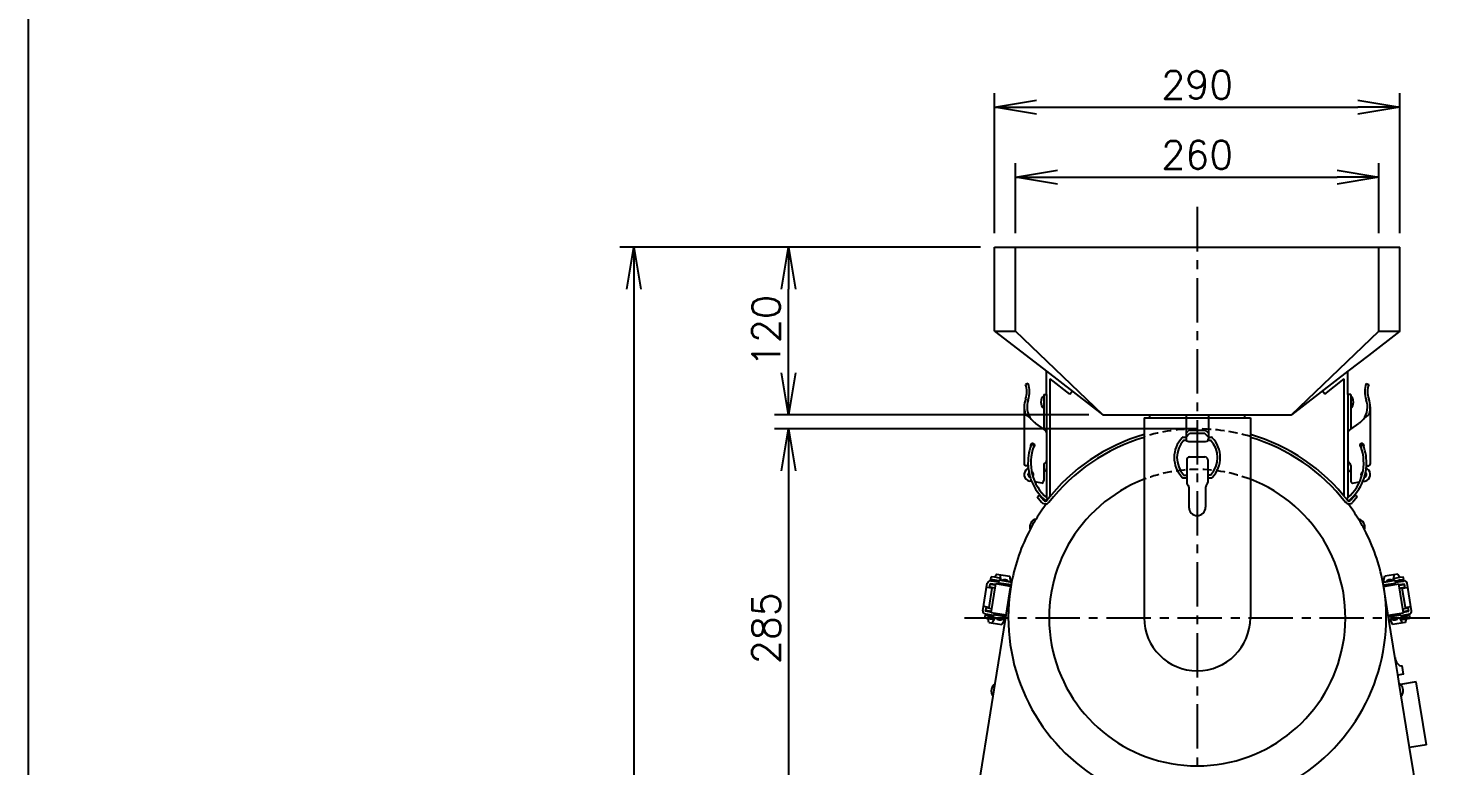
# Model space of a CAD drawing. Extents: x 230 to 4050, y 0 to 2754.
# Drawn here: x 230 to 1233, y 964 to 1492 of the extents above; entities that cross this region are included whole.
import ezdxf

# ---------------------------------------------------------------- set-up
doc = ezdxf.new("R2010")
doc.units = 0
doc.header["$PDMODE"] = 3
doc.linetypes.add('CENTER', pattern=[50.8, 31.75, -6.35, 6.35, -6.35])
doc.linetypes.add('HIDDEN', pattern=[9.525, 6.35, -3.175])
doc.layers.get('0').update_dxf_attribs({"linetype": 'CONTINUOUS'})
doc.layers.get('DEFPOINTS').update_dxf_attribs({"linetype": 'CONTINUOUS'})
for name, color, linetype in [('DANMEN', 7, 'CONTINUOUS'), ('SUNPOU', 7, 'CONTINUOUS'), ('WAKU', 7, 'CONTINUOUS')]:
    doc.layers.add(name, color=color, linetype=linetype)
doc.styles.get("Standard").update_dxf_attribs({"font": 'ROMANS', "bigfont": 'EXTFONT.shx'})
doc.dimstyles.get("Standard").update_dxf_attribs({"dimscale": 10, "dimtxt": 2, "dimasz": 3, "dimexe": 1, "dimexo": 1, "dimgap": 0.6, "dimtad": 3, "dimdec": 0, "dimzin": 0, "dimdsep": 46, "dimtxsty": 'STANDARD', "dimblk1": 'OPEN', "dimblk2": 'OPEN', "dimsah": 1, "dimcen": 1.5, "dimadec": 0, "dimazin": 0, "dimtfac": 1, "dimtdec": 0, "dimtmove": 0, "dimatfit": 0, "dimldrblk": 'DOTSMALL', "dimfxl": 1, "dimtvp": 1, "dimtolj": 1, "dimtzin": 0, "dimarcsym": 0})

# ---------------------------------------------------------------- blocks, each defined once
blk = doc.blocks.new('_OPEN')
at = {"color": 0, "linetype": 'ByBlock'}
for p, q in [((-1, 0.167), (0, 0)), ((0, 0), (-1, -0.167)), ((0, 0), (-1, 0))]:
    blk.add_line(p, q, dxfattribs=at)
blk = doc.blocks.new('*D9')
at = {"layer": 'DEFPOINTS', "color": 0}
for p in [(1075.5, 1205.2), (774, 920.2), (966.5, 920.2)]:
    blk.add_point(p, dxfattribs=at)
at = {"layer": 'SUNPOU', "color": 0, "lineweight": -2}
for p, q in [((1065.5, 1205.2), (764, 1205.2)), ((774, 1175.2), (774, 950.2)), ((956.5, 920.2), (764, 920.2))]:
    blk.add_line(p, q, dxfattribs=at)
at = {"layer": 'SUNPOU', "color": 0, "lineweight": -2, "xscale": 30, "yscale": 30, "zscale": 30}
for p, rotation in [((774, 1205.2), 90), ((774, 920.2), 270)]:
    blk.add_blockref('_OPEN', p, dxfattribs=dict(at, rotation=rotation))
at = {"layer": 'SUNPOU', "color": 0, "insert": (758, 1062.7), "char_height": 20, "attachment_point": 5, "rotation": 90}
blk.add_mtext('\\A1;285', dxfattribs=at)
blk = doc.blocks.new('_DotSmall')
at = {"color": 0, "linetype": 'ByBlock', "const_width": 0.5}
blk.add_lwpolyline([(-0.0625, 0, 1), (0.0625, 0, 1)], format="xyb", close=True, dxfattribs=at)
blk = doc.blocks.new('*D10')
at = {"layer": 'DEFPOINTS', "color": 0}
for p in [(921.5, 1335.2), (663.5, 485.2), (806.5, 485.2)]:
    blk.add_point(p, dxfattribs=at)
at = {"layer": 'SUNPOU', "color": 0, "lineweight": -2}
for p, q in [((911.5, 1335.2), (653.5, 1335.2)), ((663.5, 1305.2), (663.5, 515.2)), ((796.5, 485.2), (653.5, 485.2))]:
    blk.add_line(p, q, dxfattribs=at)
at = {"layer": 'SUNPOU', "color": 0, "lineweight": -2, "xscale": 30, "yscale": 30, "zscale": 30}
for p, rotation in [((663.5, 1335.2), 90), ((663.5, 485.2), 270)]:
    blk.add_blockref('_OPEN', p, dxfattribs=dict(at, rotation=rotation))
at = {"layer": 'SUNPOU', "color": 0, "insert": (647.5, 910.2), "char_height": 20, "attachment_point": 5, "rotation": 90}
blk.add_mtext('\\A1;850', dxfattribs=at)
blk = doc.blocks.new('*D22')
at = {"layer": 'DEFPOINTS', "color": 0}
for p in [(774, 1335.2), (921.5, 1335.2), (999, 1215.2)]:
    blk.add_point(p, dxfattribs=at)
at = {"layer": 'SUNPOU', "color": 0, "lineweight": -2}
for p, q in [((911.5, 1335.2), (764, 1335.2)), ((774, 1245.2), (774, 1305.2)), ((989, 1215.2), (764, 1215.2))]:
    blk.add_line(p, q, dxfattribs=at)
at = {"layer": 'SUNPOU', "color": 0, "lineweight": -2, "xscale": 30, "yscale": 30, "zscale": 30}
for p, rotation in [((774, 1335.2), 90), ((774, 1215.2), 270)]:
    blk.add_blockref('_OPEN', p, dxfattribs=dict(at, rotation=rotation))
at = {"layer": 'SUNPOU', "color": 0, "insert": (758, 1275.2), "char_height": 20, "attachment_point": 5, "rotation": 90}
blk.add_mtext('\\A1;120', dxfattribs=at)
blk = doc.blocks.new('*D29')
at = {"layer": 'DEFPOINTS', "color": 0}
for p in [(1196.5, 1385.2), (936.5, 1335.2), (1196.5, 1335.2)]:
    blk.add_point(p, dxfattribs=at)
at = {"layer": 'SUNPOU', "color": 0, "lineweight": -2}
for p, q in [((936.5, 1345.2), (936.5, 1395.2)), ((1196.5, 1345.2), (1196.5, 1395.2)), ((966.5, 1385.2), (1166.5, 1385.2))]:
    blk.add_line(p, q, dxfattribs=at)
at = {"layer": 'SUNPOU', "color": 0, "lineweight": -2, "xscale": 30, "yscale": 30, "zscale": 30, "rotation": 180}
blk.add_blockref('_OPEN', (936.5, 1385.2), dxfattribs=at)
at = {"layer": 'SUNPOU', "color": 0, "lineweight": -2, "xscale": 30, "yscale": 30, "zscale": 30}
blk.add_blockref('_OPEN', (1196.5, 1385.2), dxfattribs=at)
at = {"layer": 'SUNPOU', "color": 0, "insert": (1066.5, 1401.2), "char_height": 20, "attachment_point": 5}
blk.add_mtext('\\A1;260', dxfattribs=at)
blk = doc.blocks.new('*D30')
at = {"layer": 'DEFPOINTS', "color": 0}
for p in [(1211.5, 1435.2), (921.5, 1335.2), (1211.5, 1335.2)]:
    blk.add_point(p, dxfattribs=at)
at = {"layer": 'SUNPOU', "color": 0, "lineweight": -2}
for p, q in [((921.5, 1345.2), (921.5, 1445.2)), ((1211.5, 1345.2), (1211.5, 1445.2)), ((951.5, 1435.2), (1181.5, 1435.2))]:
    blk.add_line(p, q, dxfattribs=at)
at = {"layer": 'SUNPOU', "color": 0, "lineweight": -2, "xscale": 30, "yscale": 30, "zscale": 30, "rotation": 180}
blk.add_blockref('_OPEN', (921.5, 1435.2), dxfattribs=at)
at = {"layer": 'SUNPOU', "color": 0, "lineweight": -2, "xscale": 30, "yscale": 30, "zscale": 30}
blk.add_blockref('_OPEN', (1211.5, 1435.2), dxfattribs=at)
at = {"layer": 'SUNPOU', "color": 0, "insert": (1066.5, 1451.2), "char_height": 20, "attachment_point": 5}
blk.add_mtext('\\A1;290', dxfattribs=at)

msp = doc.modelspace()

# ---------------------------------------------------------------- linework, layer by layer
at = {"color": 2, "linetype": 'CENTER'}
for p, q in [((1066.5, 1363.9), (1066.5, 852)), ((900, 1070.2), (1233, 1070.2))]:
    msp.add_line(p, q, dxfattribs=at)
at = {"color": 3}
for p, q in [((921.5, 1335.2), (1211.5, 1335.2)), ((921.5, 1275.2), (921.5, 1335.2)), ((1211.5, 1275.2), (1211.5, 1335.2)), ((921.5, 1275.2), (944, 1257.7)), ((1211.5, 1275.2), (1189, 1257.7)), ((944, 1257.7), (958.7, 1246.4)), ((1189, 1257.7), (1174.3, 1246.4)), ((958.7, 1229.9), (958.7, 1246.4)), ((1174.3, 1229.9), (1174.3, 1246.4)), ((945.6, 1237.7), (943.7, 1237)), ((1187.4, 1237.7), (1189.2, 1237)), ((956.7, 1229.9), (958.7, 1229.9)), ((956.7, 1229.9), (956.7, 1228.9)), ((1176.3, 1229.9), (1174.3, 1229.9)), ((1176.3, 1229.9), (1176.3, 1228.9)), ((942.7, 1220.9), (942.7, 1179.9)), ((956.7, 1219.9), (956.7, 1204.9)), ((1176.3, 1219.9), (1176.3, 1204.9)), ((1190.3, 1220.9), (1190.3, 1179.9)), ((950.3, 1209.5), (947.6, 1212.1)), ((956.7, 1204.9), (951, 1209.1)), ((1176.3, 1204.9), (1182, 1209.1)), ((1182.7, 1209.5), (1185.4, 1212.1)), ((944.7, 1178.9), (943.7, 1178.9)), ((1188.3, 1178.9), (1189.3, 1178.9)), ((948, 1167.7), (946.6, 1167.9)), ((1185, 1167.7), (1186.4, 1167.9)), ((953.6, 1157.9), (952, 1156.6)), ((952, 1156.6), (955.1, 1152.9)), ((953.6, 1157.9), (956.7, 1154.2)), ((1179.4, 1157.9), (1176.3, 1154.2)), ((1180.9, 1156.6), (1177.8, 1152.9)), ((1179.4, 1157.9), (1180.9, 1156.6)), ((913.1, 1075.1), (916.3, 1094.8)), ((919.1, 1096.4), (918.6, 1096.5)), ((918.8, 1097.5), (919.1, 1099.5)), ((921.7, 1097), (918.8, 1097.5)), ((921.6, 1099.1), (919.1, 1099.5)), ((923, 1101.4), (921.6, 1099.1)), ((922.9, 1101.4), (932.3, 1099.9)), ((932.9, 1097.3), (932.3, 1099.9)), ((932.7, 1095.8), (932.9, 1097.3)), ((933.7, 1095.6), (932.7, 1095.7)), ((1199.3, 1095.6), (1200.3, 1095.7)), ((1200.1, 1097.3), (1200.6, 1099.9)), ((1200.3, 1095.8), (1200.1, 1097.3)), ((1210, 1101.4), (1200.6, 1099.9)), ((1210, 1101.4), (1211.4, 1099.1)), ((1211.2, 1097), (1214.2, 1097.5)), ((1211.4, 1099.1), (1213.9, 1099.5)), ((1214.2, 1097.5), (1213.9, 1099.5)), ((1213.9, 1096.4), (1214.4, 1096.5)), ((1219.8, 1075.1), (1216.7, 1094.8)), ((914.6, 1071.8), (914.3, 1069.8)), ((916.8, 1069.4), (914.3, 1069.8)), ((917.6, 1071.3), (914.6, 1071.8)), ((915.3, 1072.7), (914.8, 1072.8)), ((917.4, 1066.8), (916.8, 1069.4)), ((917.4, 1066.8), (926.8, 1065.3)), ((922, 1023.1), (929.4, 1068.9)), ((928.1, 1067.5), (926.8, 1065.3)), ((928.4, 1069.1), (928.1, 1067.5)), ((929.4, 1068.9), (928.4, 1069.1)), ((1203.6, 1068.9), (1204.6, 1069.1)), ((1208.1, 1041.1), (1203.6, 1068.9)), ((1204.6, 1069.1), (1204.9, 1067.5)), ((1204.9, 1067.5), (1206.2, 1065.3)), ((1215.6, 1066.8), (1206.2, 1065.3)), ((1215.4, 1071.3), (1218.3, 1071.8)), ((1215.6, 1066.8), (1216.2, 1069.4)), ((1216.2, 1069.4), (1218.7, 1069.8)), ((1217.7, 1072.7), (1218.2, 1072.8)), ((1218.3, 1071.8), (1218.7, 1069.8)), ((1214, 1029.9), (1213, 1035.9)), ((1214, 1029.9), (1210, 1029.2)), ((1211, 1023.1), (1210, 1029.6)), ((1223, 1024.3), (1211.9, 1022.4)), ((1230.4, 979.3), (1223, 1024.3)), ((906.5, 927.2), (920.5, 1014.1)), ((1230.4, 979.3), (1218.4, 977.3)), ((1226.5, 927.2), (1218.4, 977.3))]:
    msp.add_line(p, q, dxfattribs=at)
at = {"color": 2}
for p, q in [((936.5, 1275.2), (936.5, 1335.2)), ((1196.5, 1275.2), (1196.5, 1335.2)), ((921.5, 1275.2), (936.5, 1275.2)), ((999, 1215.2), (936.5, 1275.2)), ((1134, 1215.2), (1196.5, 1275.2)), ((1196.5, 1275.2), (1211.5, 1275.2)), ((958.7, 1246.4), (999, 1215.2)), ((1174.3, 1246.4), (1134, 1215.2)), ((999, 1215.2), (1134, 1215.2)), ((1032.5, 1213.2), (1032.5, 1215.2)), ((1100.5, 1213.2), (1100.5, 1215.2)), ((1028.5, 1213.2), (1028.5, 1070.2)), ((1028.5, 1213.2), (1104.5, 1213.2)), ((1104.5, 1213.2), (1104.5, 1070.2)), ((929.4, 1068.9), (933, 1091.7)), ((1203.6, 1068.9), (1199.9, 1091.7)), ((1210, 1029.6), (1208.1, 1041.1)), ((920.5, 1014.1), (922, 1023.1)), ((1218.4, 977.3), (1211, 1023.1))]:
    msp.add_line(p, q, dxfattribs=at)
at = {"color": 4}
for p, q in [((961.3, 1157.1), (961.3, 1241)), ((975.3, 1230.1), (961.3, 1241)), ((1157.7, 1230.1), (1171.7, 1241)), ((1171.7, 1157.1), (1171.7, 1241)), ((956.7, 1228.9), (956.7, 1219.9)), ((958.7, 1229.9), (958.7, 1176.4)), ((975.3, 1230.1), (976.9, 1232.2)), ((1157.7, 1230.1), (1156, 1232.2)), ((1174.3, 1229.9), (1174.3, 1176.4)), ((1176.3, 1228.9), (1176.3, 1219.9)), ((947.6, 1212.1), (944.8, 1214.8)), ((1058.5, 1215.2), (1058.5, 1198.2)), ((1074.5, 1215.2), (1074.5, 1198.2)), ((1185.4, 1212.1), (1188.2, 1214.8)), ((957.9, 1204), (956.7, 1204.9)), ((1058.5, 1202.2), (1059.9, 1203.6)), ((1061.3, 1204.2), (1071.7, 1204.2)), ((1074.5, 1202.2), (1073.1, 1203.6)), ((1175.1, 1204), (1176.3, 1204.9)), ((1056.5, 1199.2), (1058.5, 1199.2)), ((1057, 1197.2), (1058.8, 1197.2)), ((1058.5, 1199.4), (1061.3, 1202.2)), ((1060.5, 1196.2), (1072.5, 1196.2)), ((1061.3, 1202.2), (1071.7, 1202.2)), ((1074.5, 1199.4), (1071.7, 1202.2)), ((1074.2, 1197.2), (1076, 1197.2)), ((1074.5, 1199.2), (1076.5, 1199.2)), ((1061, 1185.2), (1072, 1185.2)), ((956.7, 1179), (956.7, 1168.3)), ((958.1, 1181.3), (957.3, 1180.4)), ((958.7, 1176.9), (958.7, 1156)), ((1059, 1183.2), (1059, 1166.9)), ((1074, 1183.2), (1074, 1166.9)), ((1174.3, 1176.9), (1174.3, 1156)), ((1174.9, 1181.3), (1175.7, 1180.4)), ((1176.3, 1179), (1176.3, 1168.3)), ((955.3, 1166.4), (950.3, 1167.3)), ((1056.5, 1170.2), (1059, 1170.2)), ((1057, 1172.2), (1059, 1172.2)), ((1059.4, 1165.7), (1060.1, 1164.7)), ((1060.5, 1163.5), (1060.5, 1149.2)), ((1072.5, 1163.5), (1072.5, 1149.2)), ((1073.6, 1165.7), (1072.9, 1164.7)), ((1076, 1172.2), (1074, 1172.2)), ((1074, 1170.2), (1076, 1170.2)), ((1074, 1170.2), (1076.5, 1170.2)), ((1177.6, 1166.4), (1182.6, 1167.3)), ((917.8, 1091.6), (918.3, 1094.5)), ((922.2, 1093.4), (918.2, 1094)), ((922.3, 1093.9), (918.3, 1094.5)), ((918.7, 1093.9), (918.8, 1094.4)), ((919, 1073.6), (922.3, 1094.4)), ((924.5, 1095.5), (919.1, 1096.4)), ((926, 1098.3), (921.6, 1099.1)), ((924.7, 1096.5), (921.7, 1097)), ((933.2, 1092.6), (922.3, 1094.4)), ((924.5, 1095), (924.8, 1097)), ((933.3, 1093.6), (924.5, 1095)), ((932.7, 1095.7), (924.8, 1097)), ((926, 1098.3), (925.4, 1101)), ((925.8, 1096.9), (926, 1098.3)), ((926.3, 1093.7), (926.4, 1094.7)), ((931.2, 1092.9), (931.4, 1093.9)), ((1199.6, 1093.6), (1208.5, 1095)), ((1199.8, 1092.6), (1210.6, 1094.4)), ((1200.3, 1095.7), (1208.2, 1097)), ((1201.8, 1092.9), (1201.6, 1093.9)), ((1206.7, 1093.7), (1206.5, 1094.7)), ((1207, 1098.3), (1207.6, 1101)), ((1207, 1098.3), (1211.4, 1099.1)), ((1207.2, 1096.9), (1207, 1098.3)), ((1208.5, 1095), (1208.2, 1097)), ((1208.3, 1096.5), (1211.2, 1097)), ((1208.4, 1095.5), (1213.9, 1096.4)), ((1214, 1073.6), (1210.6, 1094.4)), ((1210.7, 1093.9), (1214.7, 1094.5)), ((1210.8, 1093.4), (1214.8, 1094)), ((1214.3, 1093.9), (1214.2, 1094.4)), ((1215.2, 1091.6), (1214.7, 1094.5)), ((919.8, 1091.2), (915.8, 1091.9)), ((917.6, 1077.4), (919.8, 1091.2)), ((921.9, 1091.4), (917.9, 1092)), ((918.3, 1091.5), (918.4, 1092)), ((1211.1, 1091.4), (1215.1, 1092)), ((1213.2, 1091.2), (1217.1, 1091.9)), ((1215.4, 1077.4), (1213.2, 1091.2)), ((1214.7, 1091.5), (1214.6, 1092)), ((917.6, 1077.4), (913.6, 1078.1)), ((915.1, 1074.8), (915.6, 1077.7)), ((919.1, 1074.1), (915.1, 1074.8)), ((919.1, 1074.6), (915.2, 1075.3)), ((919.5, 1076.6), (915.5, 1077.2)), ((915.6, 1074.7), (915.7, 1075.2)), ((916, 1077.2), (916.1, 1077.7)), ((929.8, 1071.9), (919, 1073.6)), ((1203.1, 1071.9), (1214, 1073.6)), ((1213.5, 1076.6), (1217.5, 1077.2)), ((1213.8, 1074.6), (1217.8, 1075.3)), ((1213.9, 1074.1), (1217.9, 1074.8)), ((1215.4, 1077.4), (1219.4, 1078.1)), ((1217, 1077.2), (1216.9, 1077.7)), ((1217.4, 1074.7), (1217.3, 1075.2)), ((1217.9, 1074.8), (1217.4, 1077.7)), ((920.7, 1071.8), (915.3, 1072.7)), ((921.2, 1068.7), (916.8, 1069.4)), ((920.6, 1070.9), (917.6, 1071.3)), ((921.2, 1068.7), (919.8, 1066.4)), ((920.8, 1072.3), (920.5, 1070.4)), ((928.4, 1069.1), (920.5, 1070.4)), ((929.7, 1070.9), (920.8, 1072.3)), ((921.5, 1070.2), (921.2, 1068.7)), ((922.9, 1073), (922.8, 1072)), ((927.9, 1072.2), (927.7, 1071.2)), ((1203.3, 1070.9), (1212.2, 1072.3)), ((1204.6, 1069.1), (1212.5, 1070.4)), ((1205.1, 1072.2), (1205.3, 1071.2)), ((1210, 1073), (1210.2, 1072)), ((1211.5, 1070.2), (1211.8, 1068.7)), ((1211.8, 1068.7), (1216.2, 1069.4)), ((1211.8, 1068.7), (1213.2, 1066.4)), ((1212.2, 1072.3), (1212.5, 1070.4)), ((1212.3, 1071.8), (1217.7, 1072.7)), ((1212.4, 1070.9), (1215.4, 1071.3))]:
    msp.add_line(p, q, dxfattribs=at)
at = {"color": 3}
for centre, radius, start, end in [((930, 1231.9), 14.6, 339.3903, 20.6097), ((930, 1231.9), 16.6, 339.3903, 20.6097), ((1202.9, 1231.9), 16.6, 159.3903, 200.6097), ((1202.9, 1231.9), 14.6, 159.3903, 200.6097), ((959.3, 1220.9), 16.6, 159.3903, 180), ((959.3, 1220.9), 14.6, 159.3903, 217.0342), ((960.7, 1224.4), 6.06, 132.075, 227.925), ((1172.2, 1224.4), 6.06, 312.075, 47.925), ((1173.7, 1220.9), 14.6, 322.9658, 20.6097), ((1173.7, 1220.9), 16.6, 0, 20.6097), ((949.8, 1207.5), 2, 53.1301, 75.9638), ((1183.2, 1207.5), 2, 104.0362, 126.8699), ((943.7, 1179.9), 1, 180, 270), ((947.4, 1172.6), 4.75, 121.3323, 259.9795), ((944.7, 1177.9), 1, 36.6857, 90), ((944.2, 1177.9), 1.5, 301.3323, 338.3573), ((980.6, 1181), 35.2, 184.1013, 185.835), ((1185.6, 1172.6), 4.75, 280.0205, 58.6677), ((1152.4, 1181), 35.2, 354.165, 355.8987), ((1188.8, 1177.9), 1.5, 201.6427, 238.6677), ((1188.3, 1177.9), 1, 90, 143.3143), ((1189.3, 1179.9), 1, 270, 0), ((980.6, 1181), 35.2, 202.1611, 229.3777), ((1152.4, 1181), 35.2, 310.6223, 337.8389), ((957.8, 1155.1), 1.5, 219.5502, 332.6594), ((958.3, 1155), 1, 229.3777, 326.2331), ((1175.2, 1155.1), 1.5, 207.3406, 320.4498), ((1174.6, 1155), 1, 222.4181, 310.6223), ((1066.5, 1070.2), 135.2, 142.906, 148.5449), ((957.8, 1155.1), 3.5, 219.5502, 283.9849), ((1175.2, 1155.1), 3.5, 256.0151, 320.4498), ((1066.5, 1070.2), 135.2, 31.4551, 37.094), ((952.5, 1135), 5.89, 102.9744, 197.7894), ((1180.5, 1135), 5.89, 342.2106, 77.0256), ((1066.5, 1070.2), 135.2, 152.2189, 169.1849), ((1066.5, 1070.2), 135.2, 10.8144, 27.7811), ((918.3, 1094.5), 2, 80.8303, 170.8303), ((921.2, 1093.4), 3.63, 80.8303, 124.4332), ((1211.8, 1093.4), 3.63, 55.5668, 99.1697), ((1214.7, 1094.5), 2, 9.1697, 99.1697), ((915.1, 1074.8), 2, 170.8303, 260.8303), ((1217.9, 1074.8), 2, 279.1697, 9.1697), ((918.2, 1074.9), 3.63, 217.2275, 260.8303), ((1214.8, 1074.9), 3.63, 279.1697, 322.7725), ((925.2, 1017.9), 6.06, 122.3104, 219.3503), ((1207.8, 1017.9), 6.06, 47.7455, 57.6896)]:
    msp.add_arc(centre, radius, start, end, dxfattribs=at)
at = {"color": 4}
for centre, radius, start, end in [((959.3, 1220.9), 16.6, 180, 196.2149), ((945.3, 1216.8), 2, 196.2149, 255.9638), ((1187.7, 1216.8), 2, 284.0362, 343.7851), ((1173.7, 1220.9), 16.6, 343.7851, 0), ((956.7, 1202.4), 2, 0, 53.1301), ((1061.3, 1202.2), 2, 90, 135), ((1071.7, 1202.2), 2, 45, 90), ((1176.3, 1202.4), 2, 126.8699, 180), ((948.7, 1193.4), 1.5, 297.477, 213.8459), ((948.6, 1193.1), 1, 339.2519, 164.5601), ((1066.5, 1070.2), 136.4, 106.1721, 142.109), ((1066.5, 1070.2), 134.4, 106.4194, 142.1723), ((1070.3, 1184.7), 20.3, 135.8036, 224.1964), ((1070.1, 1184.7), 18.1, 136.4259, 223.5741), ((1056.5, 1198.2), 1, 90, 145.4816), ((1060.5, 1198.2), 2, 180, 270), ((1072.5, 1198.2), 2, 270, 0), ((1062.9, 1184.7), 18.1, 316.4259, 43.5741), ((1076.5, 1198.2), 1, 34.5184, 90), ((1062.7, 1184.7), 20.3, 315.8036, 44.1964), ((1066.5, 1070.2), 136.4, 37.891, 73.8279), ((1066.5, 1070.2), 134.4, 37.8277, 73.5806), ((1184.3, 1193.4), 1.5, 326.1541, 242.523), ((1184.4, 1193.1), 1, 15.4399, 200.7481), ((980.6, 1181), 35.2, 159.2519, 184.1013), ((980.6, 1181), 33.2, 159.2519, 229.3777), ((1061, 1183.2), 2, 90, 180), ((1072, 1183.2), 2, 0, 90), ((1152.4, 1181), 33.2, 310.6223, 20.7481), ((1152.4, 1181), 35.2, 355.8987, 20.7481), ((947.4, 1172.6), 2, 132.7082, 255.5865), ((944.7, 1177.9), 1, 0, 36.6857), ((944.2, 1177.9), 1.5, 338.3573, 0), ((980.6, 1181), 35.2, 185.835, 202.1611), ((947.4, 1172.6), 2, 315.6077, 72.687), ((958.7, 1179), 2, 135, 180), ((956.7, 1176.9), 2, 270, 0), ((956.7, 1182.7), 2, 315, 0), ((1176.3, 1182.7), 2, 180, 225), ((1176.3, 1176.9), 2, 180, 270), ((1174.3, 1179), 2, 0, 45), ((1185.6, 1172.6), 2, 107.313, 224.3923), ((1152.4, 1181), 35.2, 337.8389, 354.165), ((1185.6, 1172.6), 2, 284.4135, 47.2918), ((1188.3, 1177.9), 1, 143.3143, 180), ((1188.8, 1177.9), 1.5, 180, 201.6427), ((954.7, 1168.3), 2, 289.5892, 0), ((1056.5, 1171.2), 1, 214.5184, 270), ((1061, 1166.9), 2, 180, 216.8699), ((1058.5, 1163.5), 2, 0, 36.8699), ((1074.5, 1163.5), 2, 143.1301, 180), ((1072, 1166.9), 2, 323.1301, 0), ((1076.5, 1171.2), 1, 270, 325.4816), ((1178.3, 1168.3), 2, 180, 250.4108), ((958.3, 1155), 1, 326.2331, 50.5837), ((957.8, 1154.9), 1.5, 0, 2.4085), ((1174.6, 1155), 1, 129.4163, 222.4181), ((1175.2, 1154.9), 1.5, 177.5915, 180), ((957.8, 1155.1), 3.5, 283.9849, 328.9185), ((1066.5, 1149.2), 6, 180, 0), ((1175.2, 1155.1), 3.5, 211.0815, 256.0151), ((921.2, 1093.4), 3.63, 37.2275, 80.8303), ((928.8, 1093.7), 3.62, 37.2275, 124.4332), ((1204.2, 1093.7), 3.62, 55.5668, 142.7725), ((1211.8, 1093.4), 3.63, 99.1697, 142.7725), ((918.2, 1074.9), 3.63, 260.8303, 304.4332), ((925.3, 1072.2), 3.62, 217.2275, 304.4332), ((1207.6, 1072.2), 3.62, 235.5668, 322.7725), ((1214.8, 1074.9), 3.63, 235.5668, 279.1697)]:
    msp.add_arc(centre, radius, start, end, dxfattribs=at)
at = {"color": 2}
for centre, radius, start, end in [((1066.5, 1070.2), 106, 111.0075, 68.9925), ((1066.5, 1070.2), 135.2, 148.5449, 152.2189), ((1066.5, 1070.2), 135.2, 27.7811, 31.4551), ((1066.5, 1070.2), 135.2, 169.1849, 10.8144), ((1066.5, 1070.2), 38, 180, 0), ((1207.8, 1017.9), 6.06, 320.6497, 47.7455)]:
    msp.add_arc(centre, radius, start, end, dxfattribs=at)
at = {"color": 3}
msp.add_ellipse((1212, 1041.8), major_axis=(0.97, -5.92), ratio=0.666667, start_param=-1.663233, end_param=0, dxfattribs=at)
at = {"layer": 'DANMEN', "color": 2, "linetype": 'HIDDEN'}
for radius, start, end in [(135, 73.6514, 106.3486), (106, 68.9925, 111.0075)]:
    msp.add_arc((1066.5, 1070.2), radius, start, end, dxfattribs=at)
at = {"layer": 'WAKU', "color": 6}
msp.add_line((230, 2753.5), (230, 0), dxfattribs=at)

# ---------------------------------------------------------------- dimensions: what is measured, and where the dimension line sits
at = {"layer": 'SUNPOU'}
for base, p1, p2, picture, middle in [((1211.5, 1435.2), (921.5, 1335.2), (1211.5, 1335.2), '*D30', (1066.5, 1451.2)), ((1196.5, 1385.2), (936.5, 1335.2), (1196.5, 1335.2), '*D29', (1066.5, 1401.2))]:
    dim = msp.add_linear_dim(base=base, p1=p1, p2=p2, dimstyle='STANDARD', dxfattribs=at)
    dim.commit()
    dim.dimension.update_dxf_attribs({"geometry": picture, "text_midpoint": middle})
for base, p1, p2, picture, middle in [((663.5, 485.2), (921.5, 1335.2), (806.5, 485.2), '*D10', (647.5, 910.2)), ((774, 1335.2), (999, 1215.2), (921.5, 1335.2), '*D22', (758, 1275.2)), ((774, 920.2), (1075.5, 1205.2), (966.5, 920.2), '*D9', (758, 1062.7))]:
    dim = msp.add_linear_dim(base=base, p1=p1, p2=p2, angle=90, dimstyle='STANDARD', dxfattribs=at)
    dim.commit()
    dim.dimension.update_dxf_attribs({"geometry": picture, "text_midpoint": middle})

doc.saveas('drawing.dxf')
